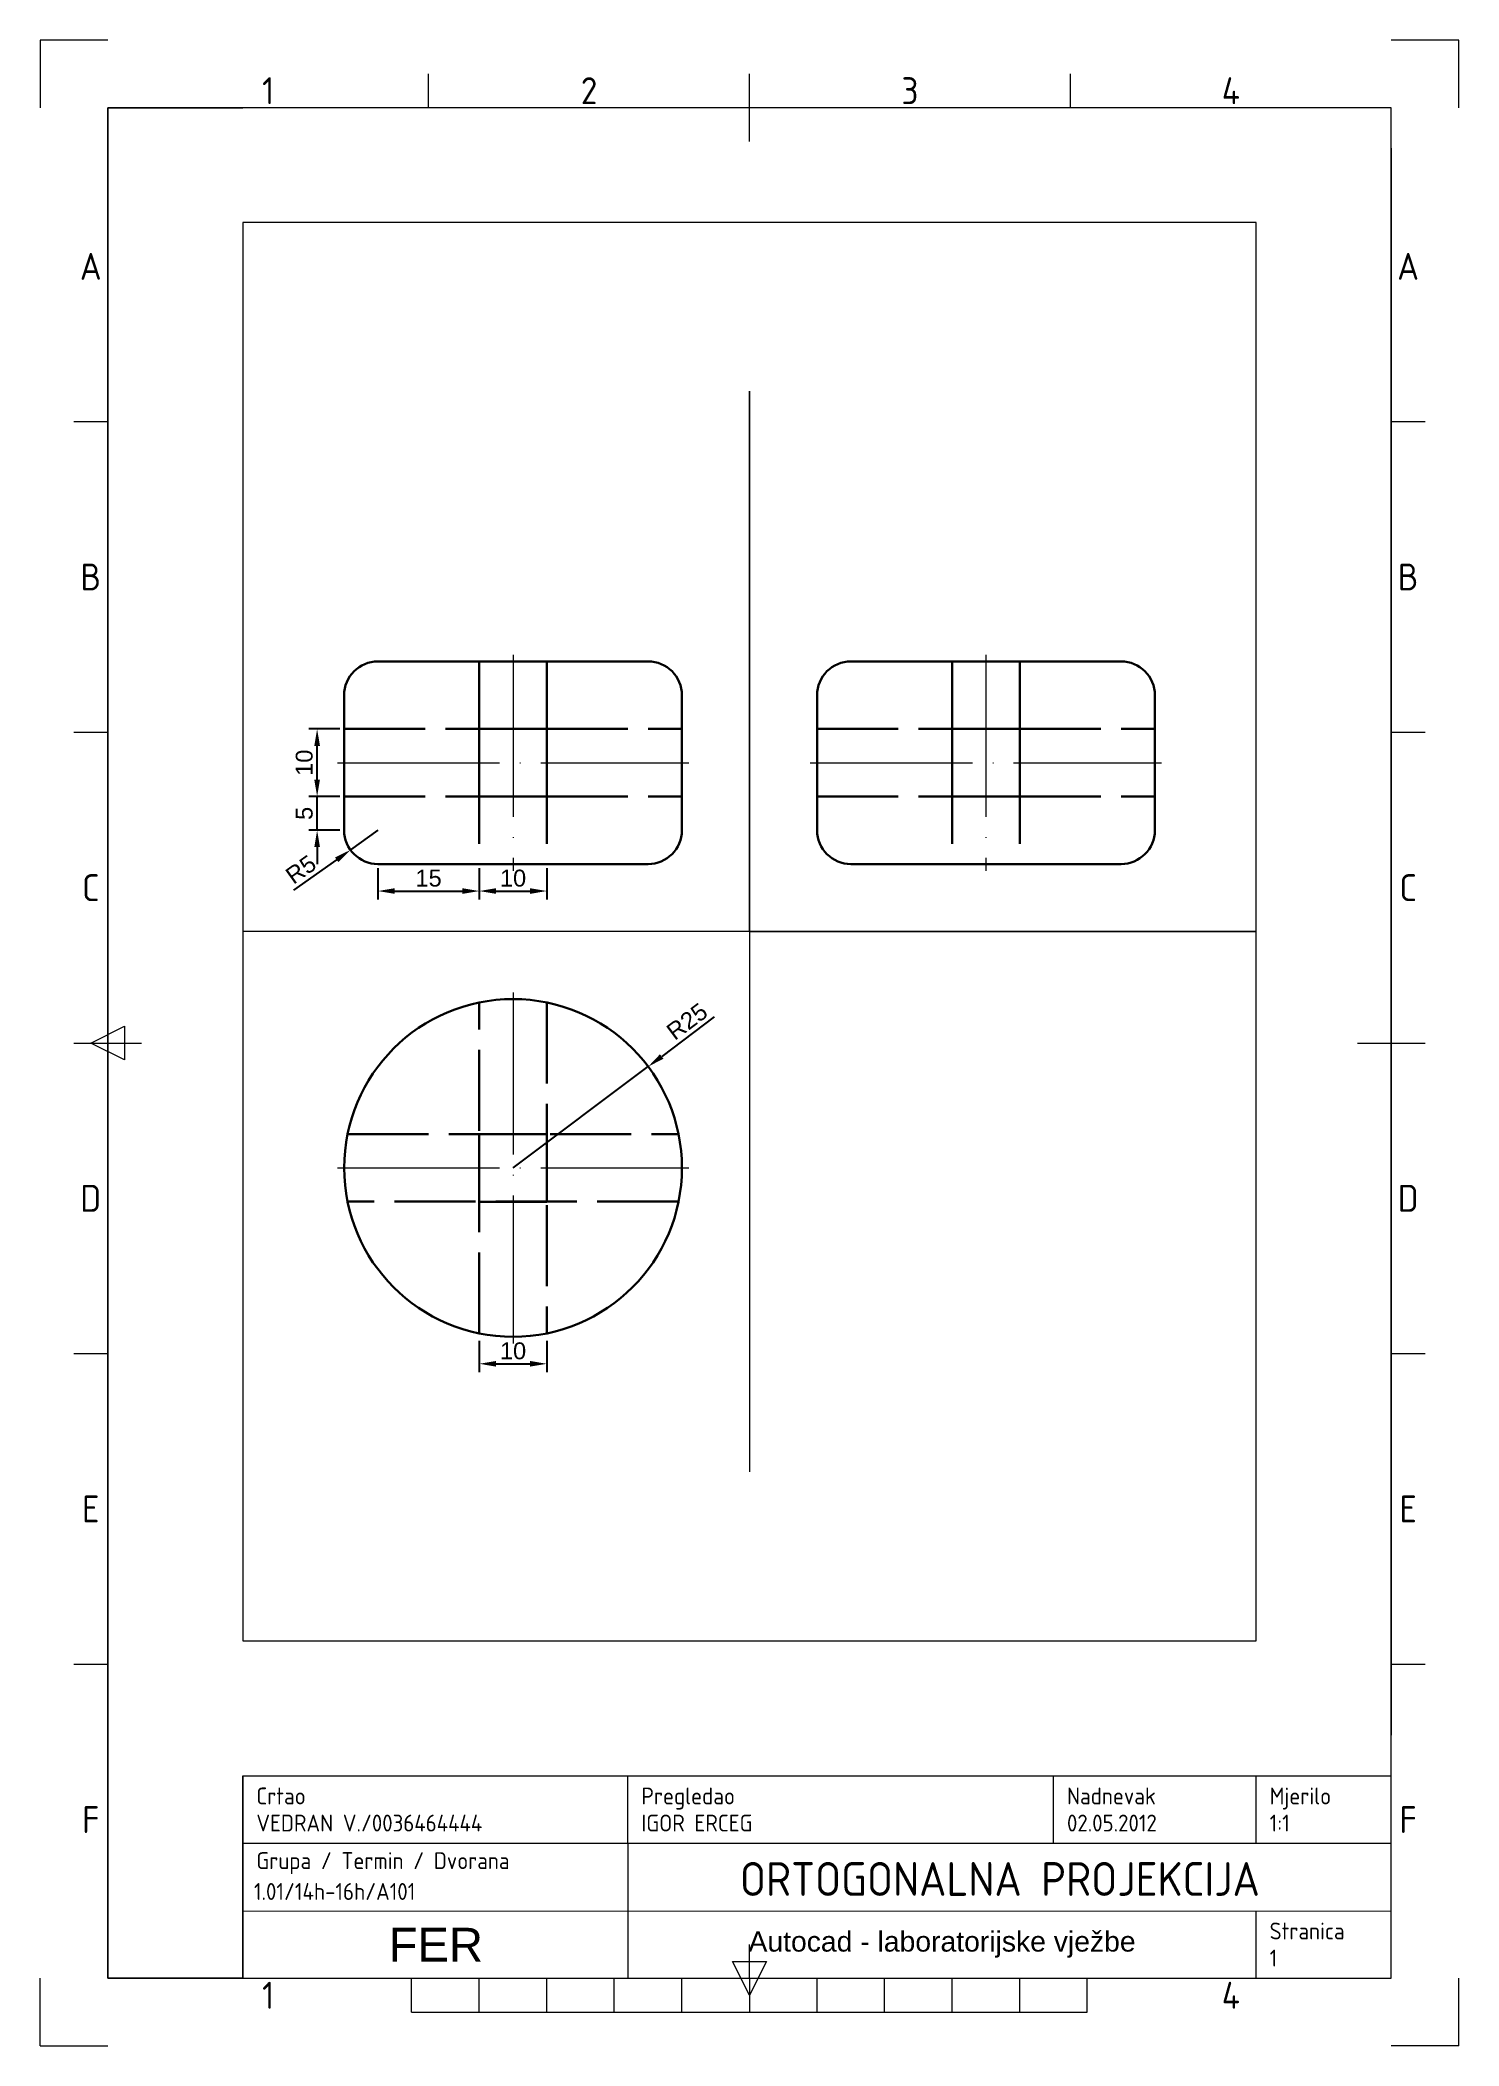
# Paper-space layout 'Layout3' of a CAD drawing. Header units: millimetres. Extents: x 0 to 210, y 0 to 297.
# The model-space entities are those that its viewports show. They can reach past a viewport. Long polylines and large blocks are cut down to what shows.
import ezdxf
from ezdxf.enums import TextEntityAlignment as Align

# ---------------------------------------------------------------- set-up
doc = ezdxf.new("R2010")
doc.units = ezdxf.units.MM
doc.linetypes.add('ACAD_ISO02W100', pattern=[15, 12, -3])
doc.linetypes.add('ACAD_ISO04W100', pattern=[30, 24, -3, 0, -3])
doc.layers.get('Defpoints').update_dxf_attribs({"lineweight": 0})
for name, color, linetype, lineweight in [('FRAME 050', 7, 'Continuous', 0), ('FRAME 070', 7, 'Continuous', 0), ('FRAME 200', 8, 'Continuous', 0), ('kote', 250, 'Continuous', 15), ('nevidljive', 250, 'ACAD_ISO02W100', 30), ('pomocne', 3, 'Continuous', 15), ('sastavnica', 3, 'Continuous', 15), ('simetrale', 1, 'ACAD_ISO04W100', 15), ('TEKST SASTAVNICE', 7, 'Continuous', 0), ('vidljive', 250, 'Continuous', 30)]:
    doc.layers.add(name, color=color, linetype=linetype, lineweight=lineweight)
doc.layers.add('Viewport', color=7, linetype='Continuous', lineweight=0, plot=False)
doc.styles.add('ISO Proportional', font='')
doc.styles.get("Standard").update_dxf_attribs({"font": 'arial.ttf'})
doc.styles.get('ISO Proportional').set_extended_font_data('isocp.shx')
doc.dimstyles.new('ISO-25', dxfattribs={"dimtxt": 2.5, "dimasz": 2.5, "dimexe": 1.25, "dimexo": 0.625, "dimtad": 1, "dimtxsty": 'Standard', "dimcen": 2.5, "dimadec": 0, "dimazin": 0, "dimtfac": 1, "dimtmove": 0, "dimatfit": 3, "dimfxl": 1, "dimarcsym": 0})

# ---------------------------------------------------------------- blocks, each defined once
blk = doc.blocks.new('ISO_A4_FER_AutoCAD[2]')
at = {"layer": 'FRAME 050'}
for p, q in [((2.264, 11.299), (2.264, 11.496)), ((4.134, 11.102), (4.134, 11.496)), ((6.004, 11.299), (6.004, 11.496)), ((0.394, 9.468), (0.197, 9.468)), ((8.071, 9.468), (7.874, 9.468)), ((0.394, 7.657), (0.197, 7.657)), ((8.071, 7.657), (7.874, 7.657)), ((0.295, 5.846), (0.492, 5.945)), ((0.492, 5.945), (0.492, 5.748)), ((0.197, 5.846), (0.591, 5.846)), ((0.492, 5.748), (0.295, 5.846)), ((7.677, 5.846), (8.071, 5.846)), ((0.394, 4.035), (0.197, 4.035)), ((8.071, 4.035), (7.874, 4.035)), ((0.394, 2.224), (0.197, 2.224)), ((8.071, 2.224), (7.874, 2.224)), ((4.134, 0.394), (4.134, 0.591)), ((4.134, 0.295), (4.035, 0.492)), ((4.035, 0.492), (4.232, 0.492)), ((4.232, 0.492), (4.134, 0.295)), ((2.165, 0.197), (2.165, 0.394)), ((2.559, 0.197), (2.559, 0.394)), ((2.953, 0.197), (2.953, 0.394)), ((3.346, 0.197), (3.346, 0.394)), ((3.74, 0.197), (3.74, 0.394)), ((4.134, 0.394), (4.134, 0.197)), ((4.528, 0.197), (4.528, 0.394)), ((4.921, 0.197), (4.921, 0.394)), ((5.315, 0.197), (5.315, 0.394)), ((5.709, 0.197), (5.709, 0.394)), ((6.102, 0.197), (6.102, 0.394)), ((2.165, 0.197), (6.102, 0.197))]:
    blk.add_line(p, q, dxfattribs=at)
at = {"layer": 'FRAME 070'}
for p, q in [((0.394, 11.299), (0.394, 0.394)), ((7.874, 11.299), (0.394, 11.299)), ((7.874, 0.394), (7.874, 11.299)), ((1.181, 1.575), (7.874, 1.575)), ((1.181, 0.394), (1.181, 1.575)), ((3.425, 1.181), (3.425, 1.575)), ((5.906, 1.181), (5.906, 1.575)), ((7.087, 1.181), (7.087, 1.575)), ((1.181, 1.181), (7.874, 1.181)), ((3.426, 0.394), (3.426, 1.181)), ((1.186, 0.786), (7.874, 0.787)), ((7.087, 0.394), (7.087, 0.787)), ((0.394, 0.394), (7.874, 0.394))]:
    blk.add_line(p, q, dxfattribs=at)
at = {"layer": 'FRAME 200'}
for p, q in [((0, 11.693), (0, 11.299)), ((0.394, 11.693), (0, 11.693)), ((8.268, 11.693), (7.874, 11.693)), ((8.268, 11.299), (8.268, 11.693)), ((0, 0), (0, 0.394)), ((8.268, 0), (8.268, 0.394)), ((0, 0), (0.394, 0)), ((8.268, 0), (7.874, 0))]:
    blk.add_line(p, q, dxfattribs=at)
at = {"layer": 'Viewport'}
for p, q in [((0.394, 11.299), (1.181, 11.299)), ((0.394, 0.394), (0.394, 11.299)), ((7.874, 11.063), (7.874, 1.811)), ((1.181, 1.575), (1.181, 0.394)), ((1.181, 0.394), (0.394, 0.394))]:
    blk.add_line(p, q, dxfattribs=at)
at = {"layer": 'FRAME 050', "style": 'ISO Proportional'}
for s, p in [('1', (1.329, 11.398)), ('2', (3.199, 11.398)), ('3', (5.069, 11.398)), ('4', (6.939, 11.398)), ('A', (0.295, 10.374)), ('A', (7.972, 10.374)), ('B', (0.295, 8.563)), ('B', (7.972, 8.563)), ('C', (0.295, 6.752)), ('C', (7.972, 6.752)), ('D', (0.295, 4.941)), ('D', (7.972, 4.941)), ('E', (0.295, 3.13)), ('E', (7.972, 3.13)), ('F', (0.295, 1.319)), ('F', (7.972, 1.319)), ('1', (1.329, 0.295)), ('4', (6.939, 0.295))]:
    blk.add_text(s, height=0.157, dxfattribs=at).set_placement(p, align=Align.MIDDLE_CENTER)
at = {"layer": 'FRAME 070', "linetype": 'Continuous', "lineweight": 0, "attachment_point": 5}
for s, insert, char_height, width in [('FER', (2.306, 0.59), 0.1968, 2.2395), ('Autocad - laboratorijske vježbe', (5.256, 0.591), 0.11811, 3.661)]:
    blk.add_mtext(s, dxfattribs=dict(at, insert=insert, char_height=char_height, width=width))
at = {"layer": 'TEKST SASTAVNICE', "linetype": 'Continuous', "lineweight": 0, "char_height": 0.0984, "attachment_point": 1, "style": 'ISO Proportional'}
for s, insert, width in [('Crtao', (1.26, 1.506), 0.37495), ('Pregledao', (3.504, 1.506), 0.69366), ('Nadnevak', (5.984, 1.506), 0.67023), ('Mjerilo', (7.165, 1.506), 0.44057), ('Stranica', (7.165, 0.719), 0.57649)]:
    blk.add_mtext(s, dxfattribs=dict(at, insert=insert, width=width))
at = {"layer": 'TEKST SASTAVNICE', "linetype": 'Continuous', "lineweight": 0, "insert": (1.26, 1.129), "char_height": 0.09843, "width": 2.05903, "attachment_point": 1}
blk.add_mtext('{\\Fisocp|c238;Grupa / Termin / Dvorana}', dxfattribs=at)
at = {"layer": 'TEKST SASTAVNICE', "style": 'ISO Proportional'}
for tag, p in [('IME_I_PREZIME/MB', (1.26, 1.299)), ('IME_I_PREZIME_ASISTENTA', (3.504, 1.299)), ('NADNEVAK', (5.984, 1.299)), ('MJERILO', (7.165, 1.299)), ('GRUPA/TERMIN/DVORANA', (1.246, 0.9)), ('STR_BR', (7.165, 0.512))]:
    blk.add_attdef(tag, text='', height=0.0984, dxfattribs=at).set_placement(p, align=Align.MIDDLE_LEFT)
blk.add_attdef('NAZIV_CRTEZA', text='', height=0.197, dxfattribs=at).set_placement((5.593, 0.973), align=Align.MIDDLE_CENTER)
blk = doc.blocks.new('*D7')
at = {"layer": 'Defpoints', "color": 0, "transparency": 16777216}
for p in [(2175, 1265), (2170.93, 1262.09)]:
    blk.add_point(p, dxfattribs=at)
at = {"layer": 'kote', "color": 0, "lineweight": -2, "transparency": 16777216}
for p, q in [((2175, 1265), (2170.93, 1262.09)), ((2162.55, 1256.11), (2168.9, 1260.64))]:
    blk.add_line(p, q, dxfattribs=at)
at = {"layer": 'kote', "color": 0, "transparency": 16777216}
blk.add_solid([(2168.65, 1260.98), (2169.14, 1260.3), (2170.93, 1262.09)], dxfattribs=at)
at = {"layer": 'kote', "color": 0, "transparency": 16777216, "insert": (2163.6, 1259.19), "char_height": 2.5, "attachment_point": 5, "rotation": 35.5377}
blk.add_mtext('R5', dxfattribs=at)
blk = doc.blocks.new('*D10')
at = {"layer": 'Defpoints', "color": 0, "transparency": 16777216}
for p in [(2215, 1230), (2195, 1215)]:
    blk.add_point(p, dxfattribs=at)
at = {"layer": 'kote', "color": 0, "lineweight": -2, "transparency": 16777216}
for p, q in [((2224.79, 1237.35), (2217, 1231.5)), ((2195, 1215), (2215, 1230))]:
    blk.add_line(p, q, dxfattribs=at)
at = {"layer": 'kote', "color": 0, "transparency": 16777216}
blk.add_solid([(2216.75, 1231.83), (2217.25, 1231.17), (2215, 1230)], dxfattribs=at)
at = {"layer": 'kote', "color": 0, "transparency": 16777216, "insert": (2220.76, 1236.69), "char_height": 2.5, "attachment_point": 5, "rotation": 36.8699}
blk.add_mtext('R25', dxfattribs=at)
blk = doc.blocks.new('*D12')
at = {"layer": 'Defpoints', "color": 0, "transparency": 16777216}
for p in [(2175, 1260), (2190, 1260), (2190, 1256)]:
    blk.add_point(p, dxfattribs=at)
at = {"layer": 'kote', "color": 0, "lineweight": -2, "transparency": 16777216}
for p, q in [((2175, 1259.38), (2175, 1254.75)), ((2190, 1259.38), (2190, 1254.75)), ((2177.5, 1256), (2187.5, 1256))]:
    blk.add_line(p, q, dxfattribs=at)
at = {"layer": 'kote', "color": 0, "transparency": 16777216}
for points in [[(2177.5, 1256.42), (2177.5, 1255.58), (2175, 1256)], [(2187.5, 1256.42), (2187.5, 1255.58), (2190, 1256)]]:
    blk.add_solid(points, dxfattribs=at)
at = {"layer": 'kote', "color": 0, "transparency": 16777216, "insert": (2182.5, 1257.9), "char_height": 2.5, "attachment_point": 5}
blk.add_mtext('15', dxfattribs=at)
blk = doc.blocks.new('*D13')
at = {"layer": 'Defpoints', "color": 0, "transparency": 16777216}
for p in [(2190, 1260), (2200, 1260), (2200, 1256)]:
    blk.add_point(p, dxfattribs=at)
at = {"layer": 'kote', "color": 0, "lineweight": -2, "transparency": 16777216}
for p, q in [((2190, 1259.38), (2190, 1254.75)), ((2200, 1259.38), (2200, 1254.75)), ((2192.5, 1256), (2197.5, 1256))]:
    blk.add_line(p, q, dxfattribs=at)
at = {"layer": 'kote', "color": 0, "transparency": 16777216}
for points in [[(2192.5, 1256.42), (2192.5, 1255.58), (2190, 1256)], [(2197.5, 1256.42), (2197.5, 1255.58), (2200, 1256)]]:
    blk.add_solid(points, dxfattribs=at)
at = {"layer": 'kote', "color": 0, "transparency": 16777216, "insert": (2195, 1257.9), "char_height": 2.5, "attachment_point": 5}
blk.add_mtext('10', dxfattribs=at)
blk = doc.blocks.new('*D15')
at = {"layer": 'Defpoints', "color": 0, "transparency": 16777216}
for p in [(2166, 1270), (2170, 1270), (2170, 1265)]:
    blk.add_point(p, dxfattribs=at)
at = {"layer": 'kote', "color": 0, "lineweight": -2, "transparency": 16777216}
for p, q in [((2166, 1272.5), (2166, 1275)), ((2169.38, 1270), (2164.75, 1270)), ((2166, 1265), (2166, 1270)), ((2169.38, 1265), (2164.75, 1265)), ((2166, 1262.5), (2166, 1260))]:
    blk.add_line(p, q, dxfattribs=at)
at = {"layer": 'kote', "color": 0, "transparency": 16777216}
for points in [[(2165.58, 1272.5), (2166.42, 1272.5), (2166, 1270)], [(2165.58, 1262.5), (2166.42, 1262.5), (2166, 1265)]]:
    blk.add_solid(points, dxfattribs=at)
at = {"layer": 'kote', "color": 0, "transparency": 16777216, "insert": (2164.1, 1267.5), "char_height": 2.5, "attachment_point": 5, "rotation": 90}
blk.add_mtext('5', dxfattribs=at)
blk = doc.blocks.new('*D16')
at = {"layer": 'Defpoints', "color": 0, "transparency": 16777216}
for p in [(2166, 1280), (2170, 1280), (2170, 1270)]:
    blk.add_point(p, dxfattribs=at)
at = {"layer": 'kote', "color": 0, "lineweight": -2, "transparency": 16777216}
for p, q in [((2169.38, 1280), (2164.75, 1280)), ((2166, 1272.5), (2166, 1277.5)), ((2169.38, 1270), (2164.75, 1270))]:
    blk.add_line(p, q, dxfattribs=at)
at = {"layer": 'kote', "color": 0, "transparency": 16777216}
for points in [[(2165.58, 1277.5), (2166.42, 1277.5), (2166, 1280)], [(2165.58, 1272.5), (2166.42, 1272.5), (2166, 1270)]]:
    blk.add_solid(points, dxfattribs=at)
at = {"layer": 'kote', "color": 0, "transparency": 16777216, "insert": (2164.1, 1275), "char_height": 2.5, "attachment_point": 5, "rotation": 90}
blk.add_mtext('10', dxfattribs=at)
blk = doc.blocks.new('*D27')
at = {"layer": 'Defpoints', "color": 0, "transparency": 16777216}
for p in [(2190, 1190), (2200, 1190), (2200, 1186)]:
    blk.add_point(p, dxfattribs=at)
at = {"layer": 'nevidljive', "color": 0, "lineweight": -2, "transparency": 16777216}
for p, q in [((2190, 1189.38), (2190, 1184.75)), ((2200, 1189.38), (2200, 1184.75)), ((2192.5, 1186), (2197.5, 1186))]:
    blk.add_line(p, q, dxfattribs=at)
at = {"layer": 'nevidljive', "color": 0, "transparency": 16777216}
for points in [[(2192.5, 1186.42), (2192.5, 1185.58), (2190, 1186)], [(2197.5, 1186.42), (2197.5, 1185.58), (2200, 1186)]]:
    blk.add_solid(points, dxfattribs=at)
at = {"layer": 'nevidljive', "color": 0, "transparency": 16777216, "insert": (2195, 1187.9), "char_height": 2.5, "attachment_point": 5}
blk.add_mtext('10', dxfattribs=at)

msp = doc.modelspace()

# ---------------------------------------------------------------- linework, layer by layer
at = {"layer": 'nevidljive'}
for p, q in [((2190, 1290), (2190, 1260)), ((2200, 1290), (2200, 1260)), ((2260, 1290), (2260, 1260)), ((2270, 1290), (2270, 1260)), ((2170, 1280), (2220, 1280)), ((2240, 1280), (2290, 1280)), ((2170, 1270), (2220, 1270)), ((2240, 1270), (2290, 1270)), ((2189.981, 1190.503), (2189.981, 1239.517)), ((2199.997, 1239.495), (2199.997, 1190.475)), ((2170.49, 1219.994), (2219.483, 1219.994)), ((2219.432, 1210.028), (2170.51, 1210.028))]:
    msp.add_line(p, q, dxfattribs=at)
at = {"layer": 'pomocne'}
for p, q in [((2230, 1250), (2230, 1330)), ((2230, 1330), (2230, 1170)), ((2310, 1250), (2150, 1250)), ((2230, 1250), (2310, 1250))]:
    msp.add_line(p, q, dxfattribs=at)
at = {"layer": 'simetrale'}
for p, q in [((2195, 1291), (2195, 1259)), ((2265, 1291), (2265, 1259)), ((2169, 1275), (2221, 1275)), ((2239, 1275), (2291, 1275)), ((2195, 1241), (2195, 1189)), ((2169, 1215), (2221, 1215))]:
    msp.add_line(p, q, dxfattribs=at)
at = {"layer": 'vidljive'}
for p, q in [((2175, 1290), (2215, 1290)), ((2245, 1290), (2285, 1290)), ((2170, 1265), (2170, 1285)), ((2220, 1285), (2220, 1265)), ((2240, 1265), (2240, 1285)), ((2290, 1285), (2290, 1265)), ((2215, 1260), (2175, 1260)), ((2285, 1260), (2245, 1260)), ((2190, 1220), (2190, 1210)), ((2200, 1220), (2190, 1220)), ((2200, 1210), (2200, 1220)), ((2190, 1210), (2200, 1210))]:
    msp.add_line(p, q, dxfattribs=at)
for points in [[(2190, 1280), (2200, 1280), (2200, 1270), (2190, 1270)], [(2260, 1280), (2270, 1280), (2270, 1270), (2260, 1270)]]:
    msp.add_lwpolyline(points, close=True, dxfattribs=at)
msp.add_circle((2195, 1215), 25, dxfattribs=at)
for centre, start, end in [((2175, 1285), 90, 180), ((2215, 1285), 0, 90), ((2245, 1285), 90, 180), ((2285, 1285), 0, 90), ((2175, 1265), 180, 270), ((2215, 1265), 270, 0), ((2245, 1265), 180, 270), ((2285, 1265), 270, 0)]:
    msp.add_arc(centre, 5, start, end, dxfattribs=at)

# ---------------------------------------------------------------- dimensions: what is measured, and where the dimension line sits
at = {"layer": 'kote'}
for base, p1, p2, picture, middle in [((2166, 1280), (2170, 1270), (2170, 1280), '*D16', (2164.099, 1275)), ((2166, 1270), (2170, 1265), (2170, 1270), '*D15', (2164.104, 1267.5))]:
    dim = msp.add_linear_dim(base=base, p1=p1, p2=p2, angle=90, dimstyle='ISO-25', dxfattribs=at)
    dim.commit()
    dim.dimension.update_dxf_attribs({"geometry": picture, "text_midpoint": middle})
for center, mpoint, picture, middle in [((2175, 1265), (2170.931, 1262.094), '*D7', (2163.604, 1259.19)), ((2195, 1215), (2215, 1230), '*D10', (2220.756, 1236.694))]:
    dim = msp.add_radius_dim(center=center, mpoint=mpoint, dimstyle='ISO-25', dxfattribs=at)
    dim.commit()
    dim.dimension.update_dxf_attribs({"geometry": picture, "text_midpoint": middle})
for base, p1, p2, picture, middle in [((2190, 1256), (2175, 1260), (2190, 1260), '*D12', (2182.5, 1257.901)), ((2200, 1256), (2190, 1260), (2200, 1260), '*D13', (2195, 1257.901))]:
    dim = msp.add_linear_dim(base=base, p1=p1, p2=p2, dimstyle='ISO-25', dxfattribs=at)
    dim.commit()
    dim.dimension.update_dxf_attribs({"geometry": picture, "text_midpoint": middle})
at = {"layer": 'nevidljive'}
dim = msp.add_linear_dim(base=(2200, 1186), p1=(2190, 1190), p2=(2200, 1190), dimstyle='ISO-25', dxfattribs=at)
dim.commit()
dim.dimension.update_dxf_attribs({"geometry": '*D27', "text_midpoint": (2195, 1187.901)})

psp = doc.layouts.new('Layout3')

# ---------------------------------------------------------------- block references
at = {"layer": 'sastavnica', "xscale": 25.4, "yscale": 25.4, "zscale": 25.4}
psp.add_blockref('ISO_A4_FER_AutoCAD[2]', (0, 0), dxfattribs=at).add_auto_attribs({'IME_I_PREZIME/MB': 'VEDRAN V./0036464444', 'IME_I_PREZIME_ASISTENTA': 'IGOR ERCEG', 'NADNEVAK': '02.05.2012', 'NAZIV_CRTEZA': 'ORTOGONALNA PROJEKCIJA', 'MJERILO': '1:1', 'STR_BR': '1', 'GRUPA/TERMIN/DVORANA': '1.01/14h-16h/A101'})

# ---------------------------------------------------------------- viewports
at = {"layer": 'Viewport'}
psp.add_viewport(center=(105, 165), size=(150, 210), view_center_point=(2230, 1250), view_height=210, dxfattribs=at)

doc.saveas('drawing.dxf')
